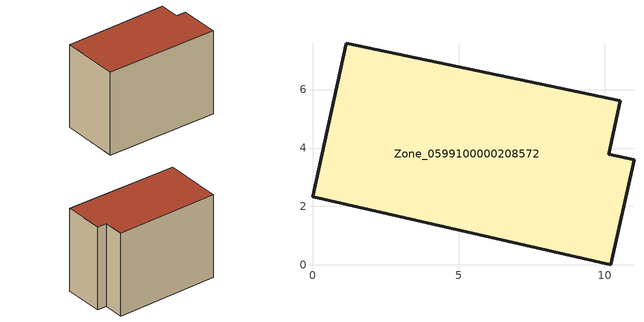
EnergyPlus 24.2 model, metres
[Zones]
Zone_0599100000208572
 floor ground (C_G): 0,2.33 1.16,7.59 10.53,5.62 10.13,3.79 11,3.6 10.21,0 z0
 wall outside (C_F): 1.16,7.59 0,2.33 10.21,0 11,3.6 10.13,3.79 10.53,5.62 1.16,7.59 z0:7.87
 roof outside (C_R): 0,2.33 10.21,0 11,3.6 10.13,3.79 10.53,5.62 1.16,7.59 z7.87
[BUILDING]
Pand.0599100000208572: North Axis=0; Terrain=City; Loads Convergence Tolerance Value=0.04; Temperature Convergence Tolerance Value=0.4; Solar Distribution=FullExterior; Maximum Number of Warmup Days=25; Minimum Number of Warmup Days=1
[Site:Location]
Rotterdam.The.Hague.AP_ZH_NLD Design_Conditions: Latitude=51.96; Longitude=4.45; Time Zone=1; Elevation=-4.5
[SITE:GROUNDTEMPERATURE:BUILDINGSURFACE]
18, 18, 18, 18, 18, 18, 18, 18, 18, 18, 18, 18
[MATERIAL] Thermal Absorptance=0.9; Solar Absorptance=0.7; Visible Absorptance=0.7
Name | Roughness | Thickness | Conductivity | Density | Specific Heat
G.TI.1975-1991 | MediumSmooth | 0.15 | 0.288461 | 540 | 1210
F.TI.1975-1991 | Rough | 0.3 | 0.230769 | 1920 | 840
R.TI.1975-1991 | MediumRough | 0.2 | 0.153846 | 1500 | 1000
[CONSTRUCTION]
C_G: G.TI.1975-1991
C_F: F.TI.1975-1991
C_R: R.TI.1975-1991
[ZONE]
Zone_0599100000208572: Type=1; Multiplier=1; Ceiling Height=Autocalculate; Volume=Autocalculate; Floor Area=autocalculate; Part of Total Floor Area=Yes
[ZONEINFILTRATION:DESIGNFLOWRATE]
Infil_Zone_0599100000208572: Zone or ZoneList or Space or SpaceList=Zone_0599100000208572; Schedule=AlwaysOn; Design Flow Rate Calculation Method=Flow/Area; Flow Rate per Floor Area=0.003; Constant Term Coefficient=1; Temperature Term Coefficient=0; Velocity Term Coefficient=0; Velocity Squared Term Coefficient=0
[HVACTEMPLATE:ZONE:IDEALLOADSAIRSYSTEM]
Zone_0599100000208572: Maximum Heating Supply Air Temperature=50; Minimum Cooling Supply Air Temperature=13; Maximum Heating Supply Air Humidity Ratio=0.0156; Minimum Cooling Supply Air Humidity Ratio=0.0077; Heating Limit=NoLimit; Cooling Limit=NoLimit; Dehumidification Control Type=ConstantSensibleHeatRatio; Cooling Sensible Heat Ratio=0.7; Dehumidification Setpoint=60; Humidification Control Type=None; Humidification Setpoint=30; Outdoor Air Method=None; Outdoor Air Flow Rate per Person=0.00944; Outdoor Air Flow Rate per Zone Floor Area=0; Outdoor Air Flow Rate per Zone=0; Demand Controlled Ventilation Type=None; Outdoor Air Economizer Type=NoEconomizer; Heat Recovery Type=None; Sensible Heat Recovery Effectiveness=0.7; Latent Heat Recovery Effectiveness=0.65
[ZONECONTROL:THERMOSTAT]
ThermostatControl_Zone_0599100000208572: Zone or ZoneList=Zone_0599100000208572; Control Type Schedule=DualSetpointControlType; Control 1=Thermostat_Zone_0599100000208572; Temperature Difference Between Cutout And Setpoint=0
[THERMOSTATSETPOINT:DUALSETPOINT]
Thermostat_Zone_0599100000208572: Heating Setpoint Temperature Schedule=HeatingSetpoint_Zone_0599100000208572; Cooling Setpoint Temperature Schedule=CoolingSetpoint_Zone_0599100000208572
[SCHEDULE:COMPACT]
HeatingSetpoint_Zone_0599100000208572: Through: 12/31, For: AllDays, Until: 24:00, 21
CoolingSetpoint_Zone_0599100000208572: Through: 12/31, For: AllDays, Until: 24:00, 24
DualSetpointControlType: Through: 12/31, For: AllDays, Until: 24:00, 4
AlwaysOn: Through: 12/31, For: AllDays, Until: 24:00, 1
